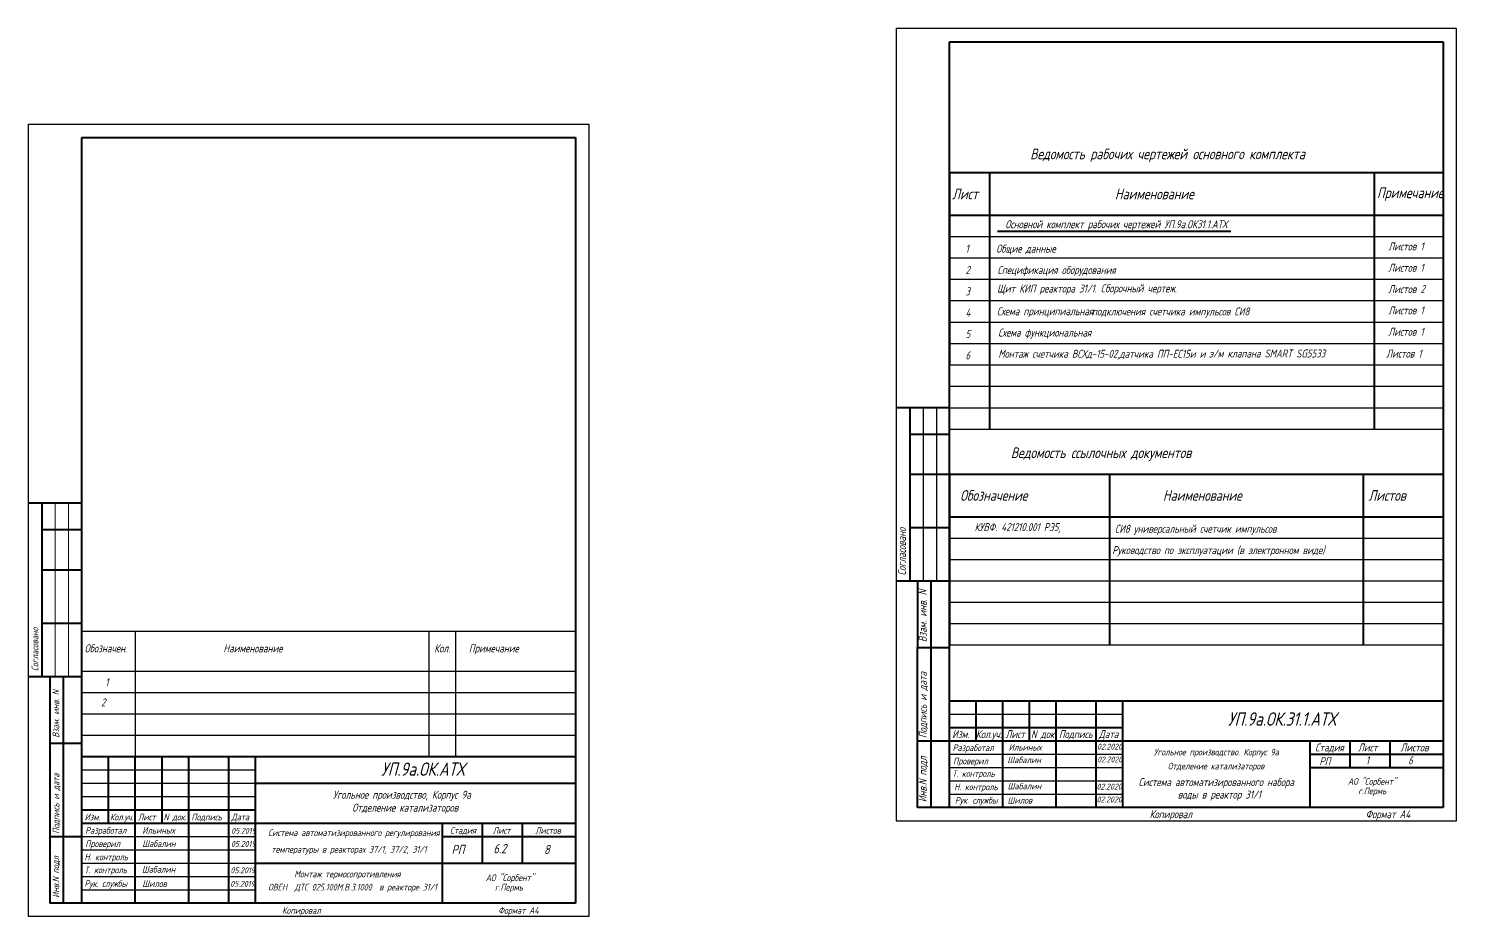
# Model space of a CAD drawing. Header units: millimetres. Extents: x -14 to 2659, y -2986 to -401.
# Drawn here: x 643 to 1178, y -734 to -401 of the extents above; entities that cross this region are included whole.
import ezdxf

# ---------------------------------------------------------------- set-up
doc = ezdxf.new("R2010")
doc.units = ezdxf.units.MM
doc.layers.get('0').update_dxf_attribs({"lineweight": 20})
for name, color, linetype, lineweight in [('MAIN', 7, 'Continuous', 50), ('Основная', 7, 'Continuous', 50), ('Тонкая', 7, 'Continuous', 20)]:
    doc.layers.add(name, color=color, linetype=linetype, lineweight=lineweight)
doc.layers.add('АСУТП', color=7, linetype='Continuous')
doc.styles.add('GOST тип А', font='GOST_A.TTF', dxfattribs={"oblique": 15})
doc.styles.add('АСУТП', font='GOST_A.TTF', dxfattribs={"oblique": 15})
doc.styles.add('ЕСКД', font='GOST_A.TTF', dxfattribs={"oblique": 15})

msp = doc.modelspace()

# ---------------------------------------------------------------- linework, layer by layer
at = {"lineweight": -3}
for p, q in [((1178.06146, -400.74596), (968.06146, -400.74596)), ((968.06146, -400.74596), (968.06146, -697.74596)), ((1178.06146, -697.74596), (1178.06146, -400.74596)), ((968.06146, -697.74596), (1178.06146, -697.74596))]:
    msp.add_line(p, q, dxfattribs=at)
at = {"lineweight": 40}
for p, q in [((988.06146, -692.74596), (988.06146, -405.74596)), ((988.06146, -405.74596), (1173.06146, -405.74596)), ((1173.06146, -405.74596), (1173.06146, -692.74596)), ((1006.06146, -476.75087), (1093.56146, -476.75087)), ((1173.06146, -692.74596), (976.04769, -692.74596))]:
    msp.add_line(p, q, dxfattribs=at)
at = {"color": 7, "lineweight": 40}
for p, q in [((988.06146, -454.75087), (988.06146, -470.75087)), ((988.06146, -454.75087), (1173.06146, -454.75087)), ((1003.06146, -454.75087), (1003.06146, -470.75087)), ((1173.06146, -454.75087), (1173.06146, -470.75087)), ((1147.28353, -454.89152), (1147.28353, -470.89152)), ((988.06146, -470.75087), (1173.06146, -470.75087)), ((988.06146, -470.75087), (988.06146, -526.75087)), ((1003.06146, -470.75087), (1003.06146, -550.90322)), ((1147.28353, -470.89152), (1147.28353, -550.90322)), ((1173.06146, -470.75087), (1173.06146, -526.75087)), ((988.06146, -567.77025), (1173.06146, -567.77025)), ((988.06146, -567.77025), (988.06146, -583.77025)), ((1048.06146, -567.77025), (1048.06146, -583.77025)), ((1143.06146, -567.77025), (1143.06146, -583.77025)), ((1173.06146, -567.77025), (1173.06146, -583.77025)), ((988.06146, -583.77025), (988.06146, -631.77025)), ((988.06146, -583.77025), (1173.06146, -583.77025)), ((1048.06146, -583.77025), (1048.06146, -631.77025)), ((1143.06146, -583.77025), (1143.06146, -631.77025)), ((1173.06146, -583.77025), (1173.06146, -631.77025))]:
    msp.add_line(p, q, dxfattribs=at)
at = {"color": 7, "lineweight": -3}
for p, q in [((988.06146, -478.75087), (1173.06146, -478.75087)), ((988.06146, -486.75087), (1173.06146, -486.75087)), ((988.06146, -494.75087), (1173.06146, -494.75087)), ((988.06146, -502.75087), (1173.06146, -502.75087)), ((988.06146, -510.75087), (1173.06146, -510.75087)), ((988.06146, -518.75087), (1173.06146, -518.75087)), ((988.06146, -526.75087), (1173.06146, -526.75087)), ((988.06146, -526.75087), (1173.06146, -526.75087)), ((988.06146, -534.75087), (1173.06146, -534.75087)), ((988.04769, -542.90322), (1173.04769, -542.90322)), ((988.04769, -550.90322), (1173.04769, -550.90322)), ((988.06146, -591.77025), (1173.06146, -591.77025)), ((988.06146, -599.77025), (1173.06146, -599.77025)), ((988.06146, -607.77025), (1173.06146, -607.77025)), ((988.06146, -615.77025), (1173.06146, -615.77025)), ((988.06146, -623.77025), (1173.06146, -623.77025)), ((988.06146, -631.77025), (1173.06146, -631.77025))]:
    msp.add_line(p, q, dxfattribs=at)
at = {"layer": 'MAIN', "color": 7, "linetype": 'Continuous', "lineweight": 40}
for p, q in [((968.04769, -542.75087), (988.04769, -542.75087)), ((973.24626, -542.75087), (973.24626, -607.75087)), ((973.24626, -552.75087), (988.04769, -552.75087)), ((973.24626, -567.75087), (988.04769, -567.75087)), ((973.24626, -587.75087), (988.04769, -587.75087)), ((968.04769, -607.75087), (988.04769, -607.75087)), ((976.04769, -607.76279), (976.04769, -632.76279)), ((981.04769, -607.76279), (981.04769, -692.76279)), ((976.04769, -692.76279), (976.04769, -632.76279)), ((976.04769, -632.76279), (988.04769, -632.76279)), ((988.04769, -691.76279), (988.04769, -661.76279)), ((976.04769, -667.76279), (988.04769, -667.76279))]:
    msp.add_line(p, q, dxfattribs=at)
at = {"layer": 'MAIN', "color": 7, "linetype": 'Continuous', "lineweight": -3}
for p, q in [((978.24626, -542.75087), (978.24626, -607.75087)), ((983.24626, -542.75087), (983.24626, -607.75087))]:
    msp.add_line(p, q, dxfattribs=at)
at = {"layer": 'АСУТП'}
for p, q in [((642.93294, -733.58458), (642.93294, -436.58458)), ((642.93294, -436.58458), (852.93294, -436.58458)), ((852.93294, -436.58458), (852.93294, -733.58458)), ((852.93294, -733.58458), (642.93294, -733.58458))]:
    msp.add_line(p, q, dxfattribs=at)
at = {"layer": 'АСУТП', "color": 7, "linetype": 'Continuous', "lineweight": -3}
for p, q in [((642.93294, -436.58458), (667.81372, -436.58458)), ((642.93294, -436.58458), (667.81372, -436.58458)), ((642.93294, -436.58458), (667.81372, -436.58458)), ((847.93294, -441.58458), (662.93294, -441.58458)), ((662.93294, -649.58458), (847.93294, -649.58458)), ((662.93294, -657.58458), (847.93294, -657.58458)), ((662.93294, -665.58458), (847.93294, -665.58458)), ((662.93294, -673.58458), (847.93294, -673.58458))]:
    msp.add_line(p, q, dxfattribs=at)
at = {"layer": 'АСУТП', "color": 7, "linetype": 'Continuous', "lineweight": 40}
for p, q in [((662.93294, -441.58458), (847.93294, -441.58458)), ((847.93294, -441.58458), (847.93294, -728.58458)), ((642.91917, -578.58949), (662.91917, -578.58949)), ((647.91917, -578.58949), (647.91917, -643.58949)), ((647.91917, -588.58949), (662.91917, -588.58949)), ((647.91917, -603.58949), (662.91917, -603.58949)), ((647.91917, -623.58949), (662.91917, -623.58949)), ((642.91917, -643.58949), (662.93294, -643.58949)), ((651.01917, -668.60141), (662.91917, -668.60141)), ((651.01917, -703.60141), (662.91917, -703.60141)), ((847.93294, -728.58458), (662.93294, -728.58458))]:
    msp.add_line(p, q, dxfattribs=at)
at = {"layer": 'АСУТП', "lineweight": 40}
for p, q in [((662.93294, -728.58458), (662.93294, -441.58458)), ((650.93294, -643.58949), (650.93294, -728.58458)), ((655.93294, -643.58949), (655.93294, -728.58458)), ((662.93294, -728.58458), (650.93294, -728.58458))]:
    msp.add_line(p, q, dxfattribs=at)
at = {"layer": 'АСУТП', "color": 7, "linetype": 'Continuous', "lineweight": 30}
for p, q in [((662.93294, -441.58458), (662.93294, -528.58458)), ((662.93294, -626.58458), (847.93294, -626.58458)), ((682.93294, -626.58458), (682.93294, -673.58458)), ((792.93294, -626.58458), (792.93294, -673.58458)), ((802.93294, -626.58458), (802.93294, -673.58458)), ((662.93294, -641.58458), (847.93294, -641.58458))]:
    msp.add_line(p, q, dxfattribs=at)
at = {"layer": 'АСУТП', "color": 7, "linetype": 'Continuous', "lineweight": 15}
for p, q in [((652.91917, -578.58949), (652.91917, -643.58949)), ((657.91917, -578.58949), (657.91917, -643.58949))]:
    msp.add_line(p, q, dxfattribs=at)
at = {"layer": 'Основная', "lineweight": 40}
for p, q in [((988.06146, -652.74596), (1173.06146, -652.74596)), ((998.06146, -667.74596), (998.06146, -652.74596)), ((1008.06146, -692.74596), (1008.06146, -652.74596)), ((1018.06146, -667.74596), (1018.06146, -652.74596)), ((1028.06146, -692.74596), (1028.06146, -652.74596)), ((1043.06146, -692.74596), (1043.06146, -652.74596)), ((1053.06146, -692.74596), (1053.06146, -652.74596)), ((988.06146, -662.74596), (1053.06146, -662.74596)), ((988.06146, -667.74596), (1053.06146, -667.74596)), ((1053.06146, -667.74596), (1173.06146, -667.74596)), ((1123.06146, -667.74596), (1123.06146, -692.74596)), ((1123.06146, -667.74596), (1123.06146, -677.74596)), ((1138.06146, -667.74596), (1138.06146, -677.74596)), ((1153.06146, -667.74596), (1153.06146, -677.74596)), ((662.93294, -673.58458), (847.93294, -673.58458)), ((662.93294, -728.58458), (662.93294, -673.58458)), ((672.93294, -698.58458), (672.93294, -673.58458)), ((682.93294, -728.58458), (682.93294, -673.58458)), ((692.93294, -698.58458), (692.93294, -673.58458)), ((702.93294, -728.58458), (702.93294, -673.58458)), ((717.93294, -728.58458), (717.93294, -673.58458)), ((727.93294, -728.58458), (727.93294, -673.58458)), ((1123.06146, -672.74596), (1173.06146, -672.74596)), ((1123.06146, -677.74596), (1173.06146, -677.74596)), ((727.93294, -683.58458), (847.93294, -683.58458)), ((662.93294, -693.58458), (727.93294, -693.58458)), ((662.93294, -698.58458), (847.93294, -698.58458)), ((797.93294, -698.58458), (797.93294, -728.58458)), ((812.93294, -698.58458), (812.93294, -713.58458)), ((827.93294, -698.58458), (827.93294, -713.58458)), ((797.93294, -703.58458), (847.93294, -703.58458)), ((727.93294, -713.58458), (847.93294, -713.58458))]:
    msp.add_line(p, q, dxfattribs=at)
at = {"layer": 'Тонкая', "lineweight": -3}
for p, q in [((988.06146, -657.74596), (1053.06146, -657.74596)), ((988.06146, -672.74596), (1053.06146, -672.74596)), ((662.93294, -678.58458), (727.93294, -678.58458)), ((988.06146, -677.74596), (1053.06146, -677.74596)), ((662.93294, -683.58458), (727.93294, -683.58458)), ((988.06146, -682.74596), (1053.06146, -682.74596)), ((662.93294, -688.58458), (727.93294, -688.58458)), ((988.06146, -687.74596), (1053.06146, -687.74596)), ((662.93294, -703.58458), (727.93294, -703.58458)), ((662.93294, -708.58458), (727.93294, -708.58458)), ((662.93294, -713.58458), (727.93294, -713.58458)), ((662.93294, -718.58458), (727.93294, -718.58458)), ((662.93294, -723.58458), (727.93294, -723.58458))]:
    msp.add_line(p, q, dxfattribs=at)

# ---------------------------------------------------------------- texts
at = {"lineweight": 40, "oblique": 15}
for s, height, style, p in [('Ведомость рабочих чертежей основного комплекта', 4, 'GOST тип А', (1018.31146, -449.75087)), ('Основной комплект рабочих чертежей УП.9а.ОК31.1.АТХ', 3, 'GOST тип А', (1009.00738, -475.61067)), (' Общие данные', 3, 'GOST тип А', (1004.06146, -484.75087)), ('Спецификация оборудования', 3, 'GOST тип А', (1006.06146, -492.75087)), ('Ведомость ссылочных документов', 4, 'GOST тип А', (1011.06146, -561.77025)), ('КУВФ. 421210.001 РЭ5,', 3, 'GOST тип А', (997.46104, -589.14086)), ('СИ8 универсальный счетчик импульсов', 3, 'GOST тип А', (1050.06146, -589.77025)), ('Руководство по эксплуатации (в электронном виде)', 3, 'GOST тип А', (1049.06146, -597.77025)), ('Копировал', 3, 'GOST тип А', (1063.06146, -696.74596)), ('Формат A4', 3, 'ЕСКД', (1144.06146, -696.74596))]:
    msp.add_text(s, height=height, dxfattribs=dict(at, style=style)).set_placement(p)
at = {"color": 7, "lineweight": 40, "style": 'GOST тип А', "oblique": 15}
for s, height, p in [('Лист', 4, (989.06146, -464.75087)), ('Наименование ', 4, (1050.06146, -464.75087)), ('Примечание', 4, (1148.28353, -464.32891)), ('Листов 1', 3, (1152.52045, -483.90695)), ('1', 3, (994.06146, -484.75087)), ('2', 3, (994.06146, -492.75087)), ('Листов 1', 3, (1152.52045, -491.90695)), ('Листов 2', 3, (1152.52045, -499.90695)), ('3', 3, (994.06146, -500.75087)), ('4', 3, (994.06146, -508.75087)), ('Листов 1', 3, (1152.52045, -507.90695)), ('Листов 1', 3, (1152.52045, -515.90695)), ('5', 3, (994.06146, -516.75087)), ('6', 3, (994.06146, -524.75087)), ('Листов 1', 3, (1151.74358, -524.10105)), ('Обозначение', 4, (992.06146, -577.77025)), ('Наименование ', 4, (1068.06146, -577.77025)), ('Листов', 4, (1145.06146, -577.77025))]:
    msp.add_text(s, height=height, dxfattribs=at).set_placement(p)
at = {"linetype": 'Continuous', "style": 'GOST тип А', "oblique": 15}
for s, p in [('Щит КИП реактора 31/1.', (1005.89879, -499.71209)), ('Сборочный чертеж.', (1044.75948, -499.62801)), ('Схема принципиальная ', (1005.83154, -508.22768)), ('подключения счетчика импульсов СИ8', (1041.45116, -508.31162))]:
    msp.add_text(s, height=3, dxfattribs=at).set_placement(p)
at = {"color": 0, "linetype": 'Continuous', "style": 'GOST тип А', "oblique": 15}
for s, height, p in [('02.2020', 2.2, (1043.35636, -671.03843)), ('Разработал', 2.5, (989.24819, -671.6114)), ('Проверил', 2.5, (989.40379, -676.57755)), ('Шабалин', 2.4, (1009.74919, -676.12502)), ('Ильиных', 2.4, (1010.23581, -671.40077)), ('02.2020', 2.2, (1043.39747, -675.83434)), ('Т. контроль', 2.5, (989.09259, -681.26678)), ('Н. контроль', 2.5, (989.81465, -686.26678)), ('Шабалин', 2.4, (1009.85633, -685.92783)), ('02.2020', 2.2, (1043.21741, -686.0143)), ('Рук. службы', 2.5, (990.09259, -691.26678)), ('Шилов', 2.4, (1009.81659, -691.27639)), ('02.2020', 2.2, (1043.2174, -690.83434)), ('05.2019', 2.2, (718.85167, -702.58235)), ('05.2019', 2.2, (718.77142, -707.51758)), ('05.2019', 2.2, (718.58722, -717.37393)), ('05.2019', 2.2, (718.49512, -722.45503))]:
    msp.add_text(s, height=height, dxfattribs=at).set_placement(p)
at = {"color": 7, "linetype": 'Continuous', "style": 'GOST тип А', "oblique": 15}
for s, height, p in [('Угольное производство, Корпус 9а', 3, (757.07405, -689.45205)), ('Отделение катализаторов', 3, (764.2121, -694.29372)), ('АО "Сорбент"', 2.5, (814.23059, -720.31513)), ('г.Пермь', 2.5, (817.70287, -723.86715))]:
    msp.add_text(s, height=height, dxfattribs=at).set_placement(p)
at = {"layer": 'MAIN', "lineweight": 15, "style": 'GOST тип А', "oblique": 15}
for s, height, p in [('Монтаж счетчика ВСХд-15-02,датчика ПП-ЕС15и и ', 3, (1006.34162, -524.1787)), ('э/м клапана SMART SG5533', 3, (1085.31198, -524.05832)), ('Система автоматизированного набора', 3, (1058.93109, -684.71921)), ('воды в реактор 31/1', 3, (1073.61705, -689.39742)), ('Система автоматизированного регулирования', 2.5, (732.6811, -703.47815)), ('температуры в реакторах 37/1, 37/2, 31/1', 2.5, (733.9269, -709.69953)), ('Монтаж термосопротивления  ', 2.5, (742.46528, -718.95384)), ('ОВЕН  ДТС 025.100М.В.3.1000  в реакторе 31/1', 2.5, (732.70425, -723.85538))]:
    msp.add_text(s, height=height, dxfattribs=at).set_placement(p)
at = {"layer": 'MAIN', "color": 7, "linetype": 'Continuous', "lineweight": 40, "style": 'GOST тип А', "oblique": 15}
for s, p in [('Согласовано', (971.72273, -605.75087)), ('Взам. инв. N', (979.52416, -630.76279)), ('Подпись и дата', (979.57122, -666.76279)), ('Инв.N подл', (979.52416, -690.76279))]:
    msp.add_text(s, height=3, rotation=90, dxfattribs=at).set_placement(p)
at = {"layer": 'MAIN', "style": 'GOST тип А', "oblique": 15}
for s, height, p in [('УП.9а.ОК.31.1.АТХ', 5, (1092.42477, -662.08146)), ('Угольное производство. Корпус 9а', 2.5, (1064.64463, -673.22776, 20)), ('Отделение катализаторов', 2.5, (1069.86187, -678.48577, 20))]:
    msp.add_text(s, height=height, dxfattribs=at).set_placement(p)
at = {"layer": 'MAIN', "color": 7, "linetype": 'Continuous', "style": 'GOST тип А', "oblique": 15}
for s, p in [('АО "Сорбент"', (1137.34125, -684.226)), ('г.Пермь', (1141.24034, -687.76923))]:
    msp.add_text(s, height=2.5, dxfattribs=at).set_placement(p)
at = {"layer": 'MAIN', "lineweight": 40, "style": 'GOST тип А', "oblique": 15}
msp.add_text('Шабалин', height=2.5, dxfattribs=at).set_placement((685.42225, -717.16645))
at = {"layer": 'АСУТП', "color": 7, "linetype": 'Continuous', "lineweight": 40, "style": 'GOST тип А', "oblique": 15}
for s, p in [('Согласовано', (646.59421, -641.58949)), ('Взам. инв. N', (654.39563, -666.60141)), ('Подпись и дата', (654.4427, -702.60141)), ('Инв.N подл', (654.39563, -726.60141))]:
    msp.add_text(s, height=2.5, rotation=90, dxfattribs=at).set_placement(p)
at = {"layer": 'АСУТП', "color": 7, "linetype": 'Continuous', "lineweight": -3, "oblique": 15}
for s, style, p in [('Обозначен.', 'GOST тип А', (663.93294, -634.58458)), ('Наименование', 'GOST тип А', (715.93294, -634.58458)), ('Кол.', 'GOST тип А', (794.93294, -634.58458)), ('Примечание', 'GOST тип А', (807.93294, -634.58458)), ('1', 'АСУТП', (671.66037, -647.27657)), ('2', 'АСУТП', (670.07458, -654.84978))]:
    msp.add_text(s, height=3, dxfattribs=dict(at, style=style)).set_placement(p)
at = {"layer": 'АСУТП', "style": 'GOST тип А', "oblique": 15}
for s, p in [('Копировал', (737.93294, -732.58458)), ('Формат A4', (818.93294, -732.58458))]:
    msp.add_text(s, height=2.5, dxfattribs=at).set_placement(p)
at = {"layer": 'Тонкая', "style": 'GOST тип А', "oblique": 15}
for s, height, p in [('Схема функциональная', 3, (1006.31076, -516.22044)), ('УП.9а.ОК.АТХ', 5, (775.07549, -680.86081)), ('Изм.', 2.5, (663.93294, -697.58458))]:
    msp.add_text(s, height=height, dxfattribs=at).set_placement(p)
at = {"layer": 'Тонкая', "lineweight": 40, "style": 'GOST тип А', "oblique": 15}
for s, height, p in [('Изм.', 3, (989.06146, -666.74596)), ('Кол.уч.', 3, (997.94749, -666.74596)), ('Лист', 3, (1009.06146, -666.74596)), ('N док.', 3, (1018.61685, -666.74596)), ('Подпись', 3, (1029.06146, -666.74596)), ('Дата', 3, (1044.06146, -666.74596)), ('Стадия', 3, (1125.12218, -671.74596)), ('Лист', 3, (1141.14466, -671.74596)), ('Листов', 3, (1157.06146, -671.74596)), ('РП', 3, (1126.68677, -676.91657)), ('1', 3, (1144.09259, -676.54631)), ('6', 3, (1159.96954, -676.54631)), ('Кол.уч.', 2.5, (673.41037, -697.58458)), ('Лист', 2.5, (683.93294, -697.58458)), ('N док.', 2.5, (693.48833, -697.58458)), ('Подпись', 2.5, (703.93294, -697.58458)), ('Дата', 2.5, (718.93294, -697.58458)), ('Разработал', 2.5, (664.15777, -702.58458)), ('Ильиных', 2.5, (685.53791, -702.55745)), ('Стадия', 2.5, (800.86866, -702.58458)), ('Лист', 2.5, (816.89114, -702.58458)), ('Листов', 2.5, (832.80794, -702.58458)), ('Проверил', 2.5, (664.15777, -707.58458)), ('Шабалин', 2.5, (685.53791, -707.55745)), ('Н. контроль', 2.5, (663.85557, -712.55745)), ('РП', 3.5, (801.44664, -710.25105)), ('6.2', 3.5, (817.14041, -709.90504)), ('8', 3.5, (836.08944, -710.25105)), ('Т. контроль', 2.5, (663.85557, -717.37962)), ('Рук. службы', 2.5, (663.85557, -722.50317)), ('Шилов', 2.5, (685.53791, -722.55745))]:
    msp.add_text(s, height=height, dxfattribs=at).set_placement(p)

doc.saveas('drawing.dxf')
